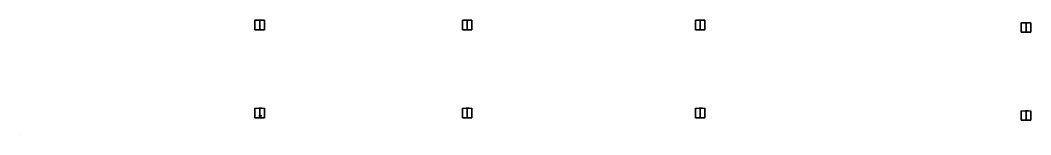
# Model space of a CAD drawing. Header units: millimetres. Extents: x 6495.02 to 6498.45, y 1663.36 to 1663.96.
# Drawn here: x 6496.9 to 6497.522, y 1663.694 to 1663.765 of the extents above; entities that cross this region are included whole.
import ezdxf

# ---------------------------------------------------------------- set-up
doc = ezdxf.new("R2010")
doc.units = ezdxf.units.MM
doc.layers.add('COTAS', color=7, linetype='Continuous', plot=False)

msp = doc.modelspace()

# ---------------------------------------------------------------- linework, layer by layer
at = {"layer": 'COTAS'}
for p, q in [((6497.04437, 1663.7647, -0.03769), (6497.0502, 1663.7647, -0.03769)), ((6497.04437, 1663.7647, -0.01269), (6497.04437, 1663.7647, -0.03769)), ((6497.0502, 1663.7647, -0.01269), (6497.04437, 1663.7647, -0.01269)), ((6497.04437, 1663.75888, -0.03769), (6497.04437, 1663.7647, -0.03769)), ((6497.04437, 1663.7647, -0.01269), (6497.04437, 1663.75888, -0.01269)), ((6497.04729, 1663.7647, -0.01269), (6497.04729, 1663.7647, -0.01669)), ((6497.04729, 1663.75888, -0.01269), (6497.04729, 1663.7647, -0.01269)), ((6497.04729, 1663.7647, -0.01669), (6497.04729, 1663.75888, -0.01669)), ((6497.0502, 1663.7647, -0.01269), (6497.04729, 1663.7647, -0.01269)), ((6497.04729, 1663.7647, -0.01669), (6497.0502, 1663.7647, -0.01669)), ((6497.0502, 1663.75888, -0.01269), (6497.0502, 1663.7647, -0.01269)), ((6497.0502, 1663.7647, -0.01669), (6497.0502, 1663.75888, -0.01669)), ((6497.0502, 1663.7647, -0.01269), (6497.0502, 1663.7647, -0.01269)), ((6497.0502, 1663.75888, -0.01269), (6497.0502, 1663.7647, -0.01269)), ((6497.0502, 1663.7647, -0.03769), (6497.0502, 1663.75888, -0.03769)), ((6497.0502, 1663.7647, -0.01669), (6497.0502, 1663.7647, -0.03769)), ((6497.17197, 1663.7647, -0.03769), (6497.1778, 1663.7647, -0.03769)), ((6497.17197, 1663.7647, -0.01269), (6497.17197, 1663.7647, -0.03769)), ((6497.1778, 1663.7647, -0.01269), (6497.17197, 1663.7647, -0.01269)), ((6497.17197, 1663.75888, -0.03769), (6497.17197, 1663.7647, -0.03769)), ((6497.17197, 1663.7647, -0.01269), (6497.17197, 1663.75888, -0.01269)), ((6497.17488, 1663.7647, -0.01269), (6497.17488, 1663.7647, -0.01669)), ((6497.17488, 1663.75888, -0.01269), (6497.17488, 1663.7647, -0.01269)), ((6497.17488, 1663.7647, -0.01669), (6497.17488, 1663.75888, -0.01669)), ((6497.1778, 1663.7647, -0.01269), (6497.17488, 1663.7647, -0.01269)), ((6497.17488, 1663.7647, -0.01669), (6497.1778, 1663.7647, -0.01669)), ((6497.1778, 1663.75888, -0.01269), (6497.1778, 1663.7647, -0.01269)), ((6497.1778, 1663.7647, -0.01669), (6497.1778, 1663.75888, -0.01669)), ((6497.1778, 1663.7647, -0.01269), (6497.1778, 1663.7647, -0.01269)), ((6497.1778, 1663.75888, -0.01269), (6497.1778, 1663.7647, -0.01269)), ((6497.1778, 1663.7647, -0.03769), (6497.1778, 1663.75888, -0.03769)), ((6497.1778, 1663.7647, -0.01669), (6497.1778, 1663.7647, -0.03769)), ((6497.31522, 1663.7647, -0.03769), (6497.32105, 1663.7647, -0.03769)), ((6497.31522, 1663.7647, -0.01269), (6497.31522, 1663.7647, -0.03769)), ((6497.32105, 1663.7647, -0.01269), (6497.31522, 1663.7647, -0.01269)), ((6497.31522, 1663.75888, -0.03769), (6497.31522, 1663.7647, -0.03769)), ((6497.31522, 1663.7647, -0.01269), (6497.31522, 1663.75888, -0.01269)), ((6497.31814, 1663.7647, -0.01269), (6497.31814, 1663.7647, -0.01669)), ((6497.31814, 1663.75888, -0.01269), (6497.31814, 1663.7647, -0.01269)), ((6497.31814, 1663.7647, -0.01669), (6497.31814, 1663.75888, -0.01669)), ((6497.32105, 1663.7647, -0.01269), (6497.31814, 1663.7647, -0.01269)), ((6497.31814, 1663.7647, -0.01669), (6497.32105, 1663.7647, -0.01669)), ((6497.32105, 1663.75888, -0.01269), (6497.32105, 1663.7647, -0.01269)), ((6497.32105, 1663.7647, -0.01669), (6497.32105, 1663.75888, -0.01669)), ((6497.32105, 1663.7647, -0.01269), (6497.32105, 1663.7647, -0.01269)), ((6497.32105, 1663.75888, -0.01269), (6497.32105, 1663.7647, -0.01269)), ((6497.32105, 1663.7647, -0.03769), (6497.32105, 1663.75888, -0.03769)), ((6497.32105, 1663.7647, -0.01669), (6497.32105, 1663.7647, -0.03769)), ((6497.5157, 1663.76313, 0.0015), (6497.52152, 1663.76313, 0.0015)), ((6497.5157, 1663.76313, 0.0265), (6497.5157, 1663.76313, 0.0015)), ((6497.52152, 1663.76313, 0.0265), (6497.5157, 1663.76313, 0.0265)), ((6497.5157, 1663.7573, 0.0015), (6497.5157, 1663.76313, 0.0015)), ((6497.5157, 1663.76313, 0.0265), (6497.5157, 1663.7573, 0.0265)), ((6497.51861, 1663.76313, 0.0265), (6497.51861, 1663.76313, 0.0225)), ((6497.51861, 1663.7573, 0.0265), (6497.51861, 1663.76313, 0.0265)), ((6497.51861, 1663.76313, 0.0225), (6497.51861, 1663.7573, 0.0225)), ((6497.52152, 1663.76313, 0.0265), (6497.51861, 1663.76313, 0.0265)), ((6497.51861, 1663.76313, 0.0225), (6497.52152, 1663.76313, 0.0225)), ((6497.52152, 1663.7573, 0.0265), (6497.52152, 1663.76313, 0.0265)), ((6497.52152, 1663.76313, 0.0225), (6497.52152, 1663.7573, 0.0225)), ((6497.52152, 1663.76313, 0.0265), (6497.52152, 1663.76313, 0.0265)), ((6497.52152, 1663.7573, 0.0265), (6497.52152, 1663.76313, 0.0265)), ((6497.52152, 1663.76313, 0.0015), (6497.52152, 1663.7573, 0.0015)), ((6497.52152, 1663.76313, 0.0225), (6497.52152, 1663.76313, 0.0015)), ((6497.04437, 1663.75888, -0.01269), (6497.0502, 1663.75888, -0.01269)), ((6497.04437, 1663.75888, -0.01269), (6497.04437, 1663.75888, -0.03769)), ((6497.0502, 1663.75888, -0.03769), (6497.04437, 1663.75888, -0.03769)), ((6497.04729, 1663.75888, -0.01669), (6497.04729, 1663.75888, -0.01269)), ((6497.04729, 1663.75888, -0.01269), (6497.0502, 1663.75888, -0.01269)), ((6497.0502, 1663.75888, -0.01669), (6497.04729, 1663.75888, -0.01669)), ((6497.0502, 1663.75888, -0.01269), (6497.0502, 1663.75888, -0.01269)), ((6497.0502, 1663.75888, -0.01669), (6497.0502, 1663.75888, -0.03769)), ((6497.17197, 1663.75888, -0.01269), (6497.1778, 1663.75888, -0.01269)), ((6497.17197, 1663.75888, -0.01269), (6497.17197, 1663.75888, -0.03769)), ((6497.1778, 1663.75888, -0.03769), (6497.17197, 1663.75888, -0.03769)), ((6497.17488, 1663.75888, -0.01669), (6497.17488, 1663.75888, -0.01269)), ((6497.17488, 1663.75888, -0.01269), (6497.1778, 1663.75888, -0.01269)), ((6497.1778, 1663.75888, -0.01669), (6497.17488, 1663.75888, -0.01669)), ((6497.1778, 1663.75888, -0.01269), (6497.1778, 1663.75888, -0.01269)), ((6497.1778, 1663.75888, -0.01669), (6497.1778, 1663.75888, -0.03769)), ((6497.31522, 1663.75888, -0.01269), (6497.32105, 1663.75888, -0.01269)), ((6497.31522, 1663.75888, -0.01269), (6497.31522, 1663.75888, -0.03769)), ((6497.32105, 1663.75888, -0.03769), (6497.31522, 1663.75888, -0.03769)), ((6497.31814, 1663.75888, -0.01669), (6497.31814, 1663.75888, -0.01269)), ((6497.31814, 1663.75888, -0.01269), (6497.32105, 1663.75888, -0.01269)), ((6497.32105, 1663.75888, -0.01669), (6497.31814, 1663.75888, -0.01669)), ((6497.32105, 1663.75888, -0.01269), (6497.32105, 1663.75888, -0.01269)), ((6497.32105, 1663.75888, -0.01669), (6497.32105, 1663.75888, -0.03769)), ((6497.5157, 1663.7573, 0.0265), (6497.52152, 1663.7573, 0.0265)), ((6497.5157, 1663.7573, 0.0265), (6497.5157, 1663.7573, 0.0015)), ((6497.52152, 1663.7573, 0.0015), (6497.5157, 1663.7573, 0.0015)), ((6497.51861, 1663.7573, 0.0225), (6497.51861, 1663.7573, 0.0265)), ((6497.51861, 1663.7573, 0.0265), (6497.52152, 1663.7573, 0.0265)), ((6497.52152, 1663.7573, 0.0225), (6497.51861, 1663.7573, 0.0225)), ((6497.52152, 1663.7573, 0.0265), (6497.52152, 1663.7573, 0.0265)), ((6497.52152, 1663.7573, 0.0225), (6497.52152, 1663.7573, 0.0015)), ((6497.04437, 1663.71053, -0.01269), (6497.04437, 1663.7047, -0.01269)), ((6497.04437, 1663.7047, -0.03769), (6497.04437, 1663.71053, -0.03769)), ((6497.04437, 1663.71053, -0.03769), (6497.0502, 1663.71053, -0.03769)), ((6497.04437, 1663.71053, -0.01269), (6497.04437, 1663.71053, -0.03769)), ((6497.04437, 1663.7047, -0.01269), (6497.0502, 1663.7047, -0.01269)), ((6497.04437, 1663.7047, -0.01269), (6497.04437, 1663.7047, -0.03769)), ((6497.0502, 1663.7047, -0.03769), (6497.04437, 1663.7047, -0.03769)), ((6497.04729, 1663.7047, -0.01669), (6497.04729, 1663.71053, -0.01669)), ((6497.04729, 1663.71053, -0.01269), (6497.04729, 1663.71053, -0.01669)), ((6497.04729, 1663.71053, -0.01269), (6497.04729, 1663.7047, -0.01269)), ((6497.04729, 1663.71053, -0.01669), (6497.0502, 1663.71053, -0.01669)), ((6497.04729, 1663.7047, -0.01669), (6497.04729, 1663.7047, -0.01269)), ((6497.04729, 1663.7047, -0.01269), (6497.0502, 1663.7047, -0.01269)), ((6497.0502, 1663.7047, -0.01669), (6497.04729, 1663.7047, -0.01669)), ((6497.0502, 1663.7047, -0.01269), (6497.0502, 1663.71053, -0.01269)), ((6497.0502, 1663.71053, -0.01669), (6497.0502, 1663.7047, -0.01669)), ((6497.0502, 1663.71053, -0.01269), (6497.0502, 1663.71053, -0.01269)), ((6497.0502, 1663.71053, -0.03769), (6497.0502, 1663.7047, -0.03769)), ((6497.0502, 1663.71053, -0.01669), (6497.0502, 1663.71053, -0.03769)), ((6497.0502, 1663.7047, -0.01269), (6497.0502, 1663.7047, -0.01269)), ((6497.0502, 1663.7047, -0.01669), (6497.0502, 1663.7047, -0.03769)), ((6497.17197, 1663.71053, -0.01269), (6497.17197, 1663.7047, -0.01269)), ((6497.17197, 1663.7047, -0.03769), (6497.17197, 1663.71053, -0.03769)), ((6497.17197, 1663.71053, -0.03769), (6497.1778, 1663.71053, -0.03769)), ((6497.17197, 1663.71053, -0.01269), (6497.17197, 1663.71053, -0.03769)), ((6497.17197, 1663.7047, -0.01269), (6497.1778, 1663.7047, -0.01269)), ((6497.17197, 1663.7047, -0.01269), (6497.17197, 1663.7047, -0.03769)), ((6497.1778, 1663.7047, -0.03769), (6497.17197, 1663.7047, -0.03769)), ((6497.17488, 1663.7047, -0.01669), (6497.17488, 1663.71053, -0.01669)), ((6497.17488, 1663.71053, -0.01269), (6497.17488, 1663.71053, -0.01669)), ((6497.17488, 1663.71053, -0.01269), (6497.17488, 1663.7047, -0.01269)), ((6497.17488, 1663.71053, -0.01669), (6497.1778, 1663.71053, -0.01669)), ((6497.17488, 1663.7047, -0.01669), (6497.17488, 1663.7047, -0.01269)), ((6497.17488, 1663.7047, -0.01269), (6497.1778, 1663.7047, -0.01269)), ((6497.1778, 1663.7047, -0.01669), (6497.17488, 1663.7047, -0.01669)), ((6497.1778, 1663.7047, -0.01269), (6497.1778, 1663.71053, -0.01269)), ((6497.1778, 1663.71053, -0.01669), (6497.1778, 1663.7047, -0.01669)), ((6497.1778, 1663.71053, -0.01269), (6497.1778, 1663.71053, -0.01269)), ((6497.1778, 1663.71053, -0.03769), (6497.1778, 1663.7047, -0.03769)), ((6497.1778, 1663.71053, -0.01669), (6497.1778, 1663.71053, -0.03769)), ((6497.1778, 1663.7047, -0.01269), (6497.1778, 1663.7047, -0.01269)), ((6497.1778, 1663.7047, -0.01669), (6497.1778, 1663.7047, -0.03769)), ((6497.31522, 1663.71053, -0.01269), (6497.31522, 1663.7047, -0.01269)), ((6497.31522, 1663.7047, -0.03769), (6497.31522, 1663.71053, -0.03769)), ((6497.31522, 1663.71053, -0.03769), (6497.32105, 1663.71053, -0.03769)), ((6497.31522, 1663.71053, -0.01269), (6497.31522, 1663.71053, -0.03769)), ((6497.31522, 1663.7047, -0.01269), (6497.32105, 1663.7047, -0.01269)), ((6497.31522, 1663.7047, -0.01269), (6497.31522, 1663.7047, -0.03769)), ((6497.32105, 1663.7047, -0.03769), (6497.31522, 1663.7047, -0.03769)), ((6497.31814, 1663.7047, -0.01669), (6497.31814, 1663.71053, -0.01669)), ((6497.31814, 1663.71053, -0.01269), (6497.31814, 1663.71053, -0.01669)), ((6497.31814, 1663.71053, -0.01269), (6497.31814, 1663.7047, -0.01269)), ((6497.31814, 1663.71053, -0.01669), (6497.32105, 1663.71053, -0.01669)), ((6497.31814, 1663.7047, -0.01669), (6497.31814, 1663.7047, -0.01269)), ((6497.31814, 1663.7047, -0.01269), (6497.32105, 1663.7047, -0.01269)), ((6497.32105, 1663.7047, -0.01669), (6497.31814, 1663.7047, -0.01669)), ((6497.32105, 1663.7047, -0.01269), (6497.32105, 1663.71053, -0.01269)), ((6497.32105, 1663.71053, -0.01669), (6497.32105, 1663.7047, -0.01669)), ((6497.32105, 1663.71053, -0.01269), (6497.32105, 1663.71053, -0.01269)), ((6497.32105, 1663.71053, -0.03769), (6497.32105, 1663.7047, -0.03769)), ((6497.32105, 1663.71053, -0.01669), (6497.32105, 1663.71053, -0.03769)), ((6497.32105, 1663.7047, -0.01269), (6497.32105, 1663.7047, -0.01269)), ((6497.32105, 1663.7047, -0.01669), (6497.32105, 1663.7047, -0.03769)), ((6497.5157, 1663.70896, 0.0265), (6497.5157, 1663.70313, 0.0265)), ((6497.5157, 1663.70313, 0.0015), (6497.5157, 1663.70896, 0.0015)), ((6497.5157, 1663.70896, 0.0015), (6497.52152, 1663.70896, 0.0015)), ((6497.5157, 1663.70896, 0.0265), (6497.5157, 1663.70896, 0.0015)), ((6497.51861, 1663.70313, 0.0225), (6497.51861, 1663.70896, 0.0225)), ((6497.51861, 1663.70896, 0.0265), (6497.51861, 1663.70896, 0.0225)), ((6497.51861, 1663.70896, 0.0265), (6497.51861, 1663.70313, 0.0265)), ((6497.51861, 1663.70896, 0.0225), (6497.52152, 1663.70896, 0.0225)), ((6497.52152, 1663.70313, 0.0265), (6497.52152, 1663.70896, 0.0265)), ((6497.52152, 1663.70896, 0.0225), (6497.52152, 1663.70313, 0.0225)), ((6497.52152, 1663.70896, 0.0265), (6497.52152, 1663.70896, 0.0265)), ((6497.52152, 1663.70896, 0.0015), (6497.52152, 1663.70313, 0.0015)), ((6497.52152, 1663.70896, 0.0225), (6497.52152, 1663.70896, 0.0015)), ((6497.5157, 1663.70313, 0.0265), (6497.52152, 1663.70313, 0.0265)), ((6497.5157, 1663.70313, 0.0265), (6497.5157, 1663.70313, 0.0015)), ((6497.52152, 1663.70313, 0.0015), (6497.5157, 1663.70313, 0.0015)), ((6497.51861, 1663.70313, 0.0225), (6497.51861, 1663.70313, 0.0265)), ((6497.51861, 1663.70313, 0.0265), (6497.52152, 1663.70313, 0.0265)), ((6497.52152, 1663.70313, 0.0225), (6497.51861, 1663.70313, 0.0225)), ((6497.52152, 1663.70313, 0.0265), (6497.52152, 1663.70313, 0.0265)), ((6497.52152, 1663.70313, 0.0225), (6497.52152, 1663.70313, 0.0015))]:
    msp.add_line(p, q, dxfattribs=at)
at = {"layer": 'COTAS', "extrusion": (0, -1, 0)}
for p, q in [((6497.17489, 1663.75888, -0.01669), (6497.17489, 1663.75888, -0.01269)), ((6497.31814, 1663.75888, -0.01669), (6497.31814, 1663.75888, -0.01269)), ((6497.51861, 1663.7573, 0.0225), (6497.51861, 1663.7573, 0.0265)), ((6497.17489, 1663.7047, -0.01669), (6497.17489, 1663.7047, -0.01269)), ((6497.31814, 1663.7047, -0.01669), (6497.31814, 1663.7047, -0.01269)), ((6497.51861, 1663.70313, 0.0225), (6497.51861, 1663.70313, 0.0265)), ((6496.90002, 1663.69421, -0.03769), (6496.90002, 1663.69421, -0.03369))]:
    msp.add_line(p, q, dxfattribs=at)
for centre in [(6497.04768, -0.028, -1663.7647), (6497.17528, -0.028, -1663.7647), (6497.31854, -0.028, -1663.7647), (6497.51901, 0.01119, -1663.76313), (6497.04768, -0.028, -1663.71053), (6497.17528, -0.028, -1663.71053), (6497.31854, -0.028, -1663.71053), (6497.51901, 0.01119, -1663.70896)]:
    msp.add_circle(centre, 0.001, dxfattribs=at)
at = {"layer": 'COTAS', "extrusion": (0, 1, 0)}
for centre in [(-6497.04768, -0.028, 1663.75888), (-6497.17528, -0.028, 1663.75888), (-6497.31854, -0.028, 1663.75888), (-6497.51901, 0.01119, 1663.7573), (-6497.04768, -0.028, 1663.70585), (-6497.04768, -0.028, 1663.7047), (-6497.17528, -0.028, 1663.7047), (-6497.31854, -0.028, 1663.7047), (-6497.51901, 0.01119, 1663.70313)]:
    msp.add_circle(centre, 0.001, dxfattribs=at)

doc.saveas('drawing.dxf')
